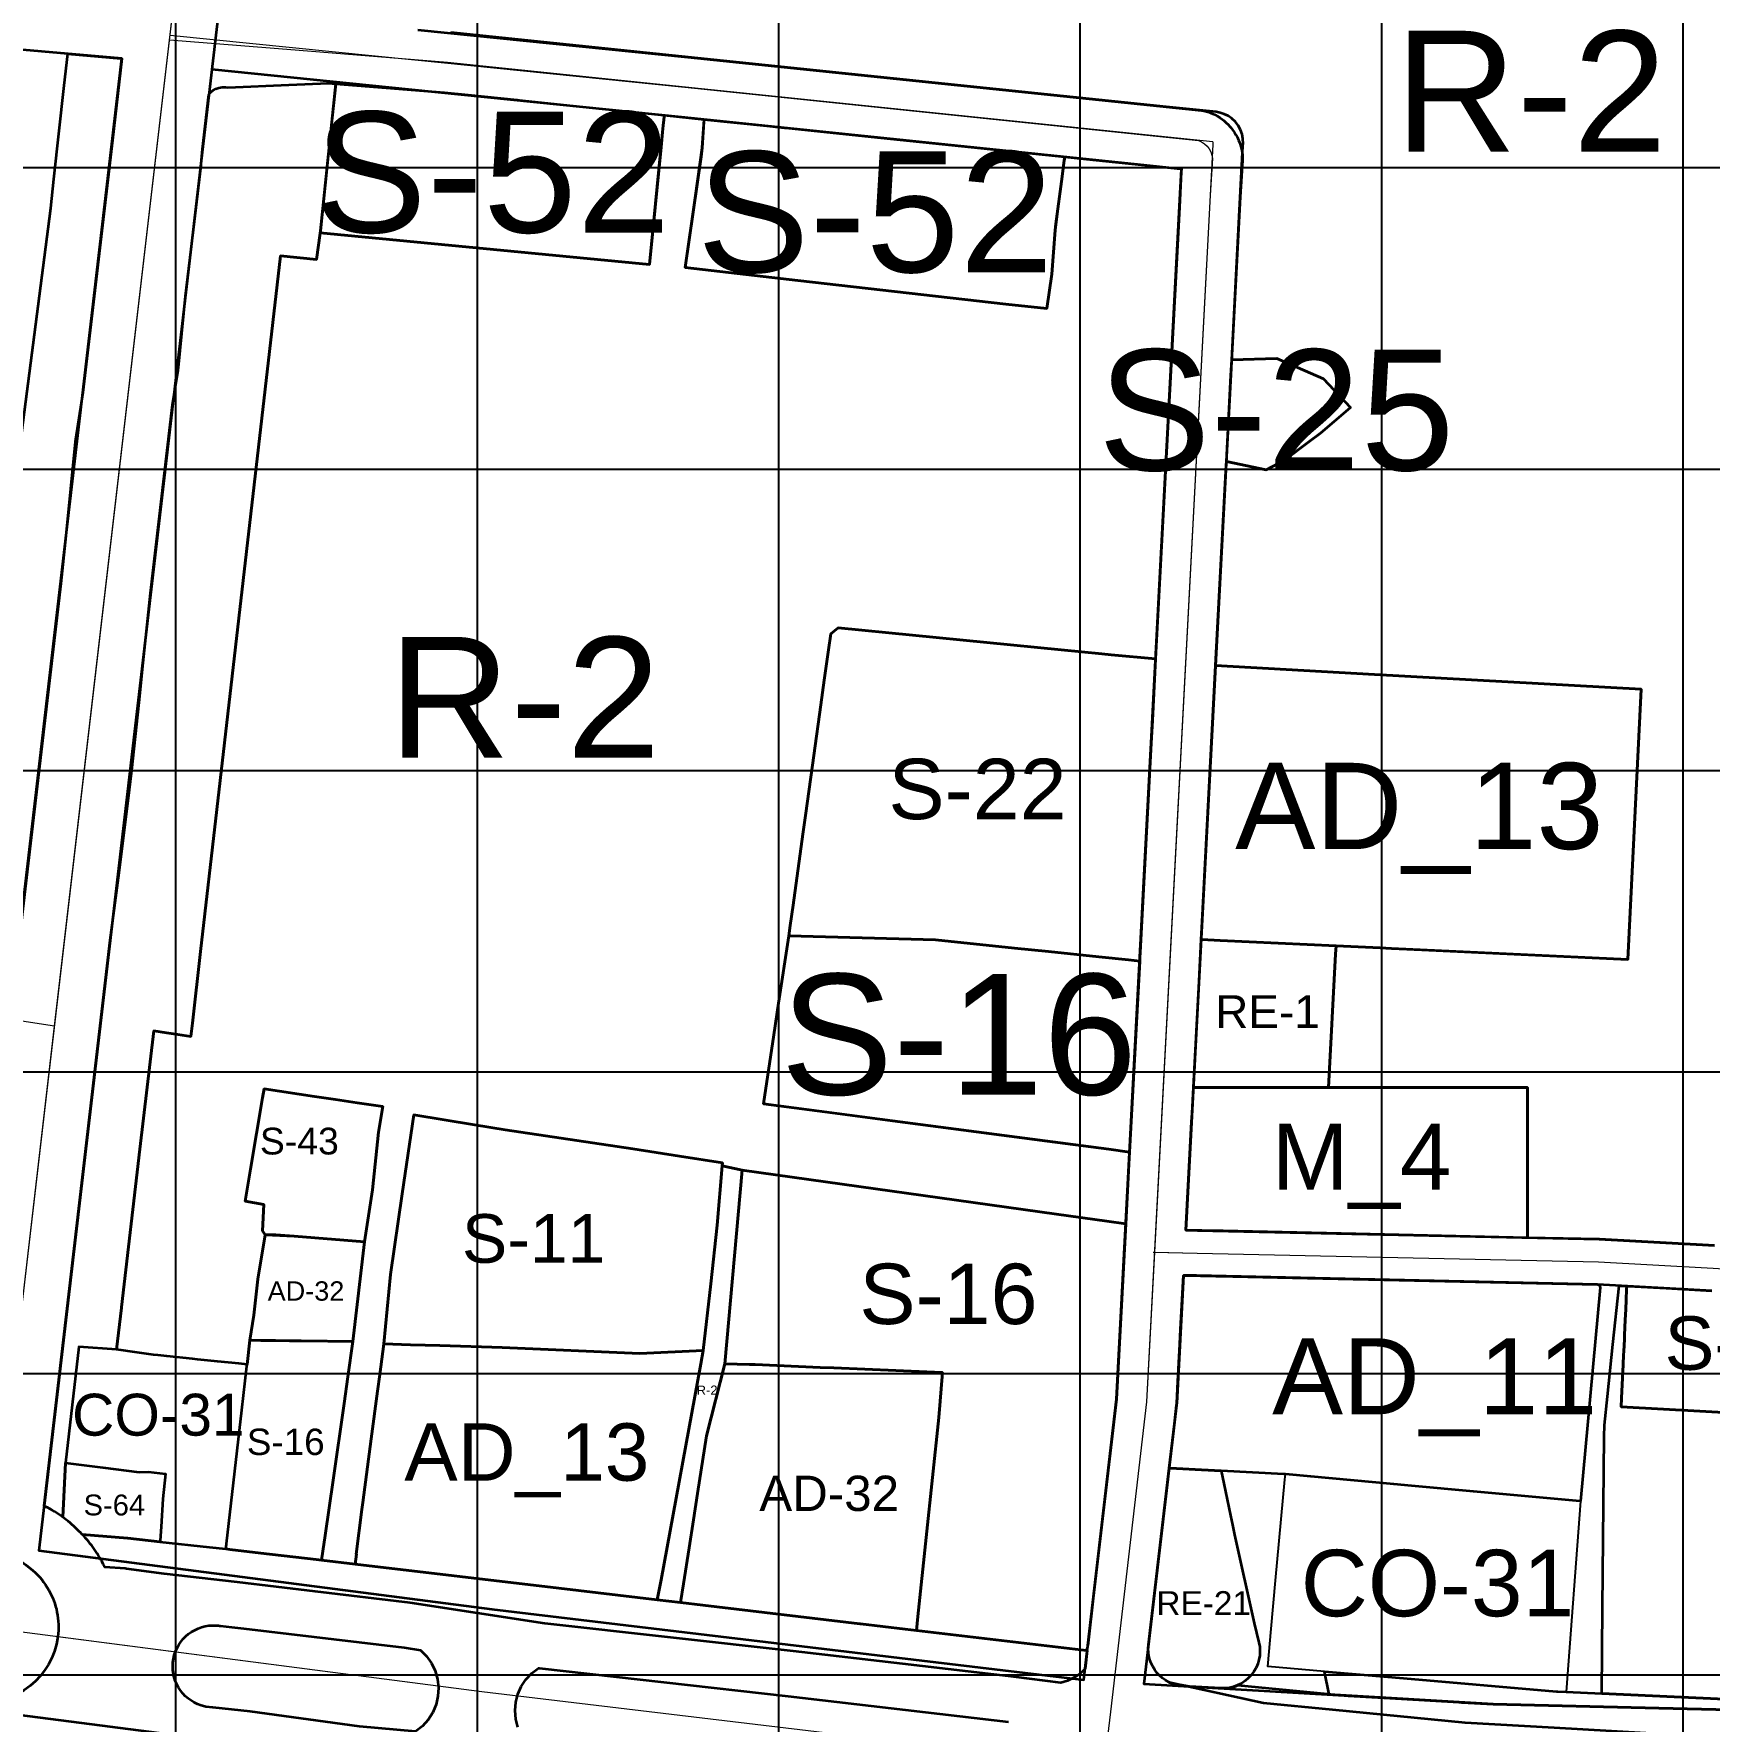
# Model space of a CAD drawing. Header units: millimetres. Extents: x 464536 to 476893, y 870501 to 881610.
# Drawn here: x 468753 to 469309, y 877185 to 877744 of the extents above; entities that cross this region are included whole.
import ezdxf
from ezdxf.enums import TextEntityAlignment as Align

# ---------------------------------------------------------------- set-up
doc = ezdxf.new("R2010")
doc.units = ezdxf.units.MM
for name, color, linetype, lineweight in [('Administration', 16, 'Continuous', 35), ('Center_1', 7, 'Continuous', 5), ('Land Use Code', 7, 'Continuous', 35), ('Manufacturing and storage', 212, 'Continuous', 35), ('Mixed use', 30, 'Continuous', 35), ('Proposed Road Net work', 7, 'Continuous', 35), ('Recreational _ Environmental', 84, 'Continuous', 35), ('Services', 170, 'Continuous', 35)]:
    doc.layers.add(name, color=color, linetype=linetype, lineweight=lineweight)
doc.layers.add('Commerce_ Business _ Trade', color=10, linetype='Continuous')
doc.layers.add('Grid1', color=7, linetype='Continuous')
doc.styles.add('Arial', font='arial.ttf')

msp = doc.modelspace()

# ---------------------------------------------------------------- linework, layer by layer
at = {"layer": 'Administration'}
for points in [[(469286, 877527), (469281.61, 877437.29), (469203.2, 877440.98), (469199.47, 877441.16), (469184.85, 877441.84), (469146.39, 877443.65), (469140.26, 877443.94), (469140.09, 877443.95), (469140.3, 877447.81), (469144.88, 877534.79), (469197.6, 877531.88)], [(468858.71, 877310.57), (468824.51, 877311.03), (468825.86, 877319.31), (468827.13, 877331.27), (468829.56, 877345.98), (468839.19, 877345.5), (468862.58, 877343.65)], [(469272.4, 877328.51), (469265.88, 877257.6), (469264.5, 877257.73), (469230.42, 877260.85), (469209.91, 877262.73), (469203.97, 877263.27), (469176.43, 877265.79), (469168.05, 877266.56), (469167.53, 877266.58), (469157.09, 877267.14), (469146.77, 877267.7), (469140.2, 877268.05), (469131.95, 877268.49), (469129.49, 877268.62), (469131.22, 877283.35), (469131.94, 877289.48), (469131.99, 877290.12), (469132.37, 877297.36), (469133.02, 877309.69), (469133.28, 877314.7), (469134.22, 877332.51), (469134.22, 877332.55), (469134.73, 877332.54), (469134.73, 877332.5), (469144.9, 877332.31), (469145.63, 877332.3), (469175.31, 877331.64), (469271.56, 877329.51), (469272.14, 877329.48)], [(468908.21, 877308.67), (468953.85, 877306.68), (468974.88, 877307.61), (468974.08, 877303.23), (468960.91, 877231.5), (468959.67, 877224.91), (468927.01, 877228.77), (468859.49, 877236.74), (468859.89, 877240.02), (468859.75, 877240.03), (468861.69, 877254.84), (468862.01, 877257.25), (468864.78, 877278.32), (468866.85, 877294.09), (468867.59, 877299.71), (468868.91, 877309.79), (468877.78, 877309.54), (468887.51, 877309.26)], [(469046.14, 877219.37), (469045.65, 877214.77), (469041.92, 877215.21), (469027.05, 877216.96), (469026.84, 877216.99), (468974.76, 877223.13), (468967.38, 877224), (468968.34, 877230.2), (468970.19, 877242.16), (468971.63, 877251.51), (468972.98, 877260.24), (468975.94, 877279.34), (468982.02, 877303.23), (468982.02, 877303.23), (468990.28, 877303.02), (468992.14, 877302.94), (469013.65, 877302.03), (469018.27, 877301.83), (469049.05, 877300.53), (469054.24, 877300.31), (469053.09, 877285.4), (469048.89, 877245.55)]]:
    msp.add_lwpolyline(points, close=True, dxfattribs=at)
at = {"layer": 'Center_1'}
for points in [[(468338.53, 873812.61), (468355.57, 873957.46), (468418.11, 874496.91), (468508.07, 875263.41), (468569.72, 875800.91), (468575.14, 875846.29), (468658.62, 876548.76), (468816.44, 877901.18), (468829.93, 878009.79), (468852.69, 878214.98), (468863.4, 878307.32), (468873.19, 878383.78), (468885.1, 878491.33), (468895.15, 878573.22), (468896.87, 878586.59), (468907.19, 878673.63), (469113.1, 880420.36), (469144.93, 880700.96), (469219, 881312.44)], [(468798.09, 877743.93), (468879.23, 877735.73), (468968.76, 877726.69), (469122.11, 877710.76), (469139.18, 877708.96), (469140.24, 877708.51), (469141.2, 877707.88), (469142.05, 877707.1), (469142.75, 877706.19), (469143.29, 877705.17), (469143.66, 877704.08), (469143.84, 877702.95), (469143.08, 877690.85), (469122, 877290.64), (469109.96, 877187.8), (469107.92, 877170.32)], [(468759.73, 877415.19), (468737.3, 877418.66), (468711.26, 877422.68), (468638.88, 877442.22), (468477.55, 877497.39), (468446.87, 877507.1), (468436.02, 877510.53), (468397.68, 877522.66), (468378.49, 877528.73), (468377.65, 877529), (468352, 877537.11), (468329.92, 877544.1), (468290.49, 877556.57), (468220.86, 877578.6), (468202.56, 877584.39), (468196.85, 877586.2), (468195.1, 877586.75), (468195.07, 877586.76), (468191.1, 877588.02), (468185.4, 877589.82), (468185.37, 877589.83)], [(469124.21, 877340.28), (469138.75, 877339.95), (469271.84, 877337.01), (469309.95, 877334.91), (469332.91, 877333.51), (469341.68, 877333.17), (469356.37, 877332.62), (469407.56, 877331.61), (469468.84, 877331.23), (469504.23, 877337.17), (469516.73, 877337.66), (469540.27, 877338.57), (469560.24, 877339.35), (469600.72, 877340.64), (469644.18, 877342.02), (469652.7, 877342.37), (469679.02, 877343.45)], [(468736.01, 877215.92), (468901.43, 877194.57), (469100.4, 877170.76), (469235.86, 877162.82), (469437.48, 877158.06), (469594.11, 877155.67), (469780.91, 877153.29)]]:
    msp.add_lwpolyline(points, dxfattribs=at)
for points in [[(468797.9, 877742.29, 0), (468816.44, 877901.18, 0), (468829.93, 878009.79, 0), (468852.69, 878214.98, 0), (468856.68, 878249.4, 0)], [(468759.73, 877415.19, 0), (468797.9, 877742.29, 0)], [(468797.9, 877742.29, 0), (468797.71, 877742.3, 0)], [(469144.01, 877708.49, 0), (468890.03, 877734.86, 0), (468836.79, 877739.15, 0), (468797.9, 877742.29, 0)], [(469144.01, 877708.49, 0), (469143.97, 877707.6, 0), (469124.62, 877340.27, 0)], [(468759.73, 877415.19, 0), (468737.3, 877418.66, 0), (468711.26, 877422.68, 0), (468659.04, 877436.78, 0)], [(468739.36, 877240.69, 0), (468759.73, 877415.19, 0)], [(469124.62, 877340.27, 0), (469122, 877290.64, 0), (469109.96, 877187.8, 0), (469107.92, 877170.32, 0)], [(469124.21, 877340.28, 0), (469124.62, 877340.27, 0)], [(469124.62, 877340.27, 0), (469138.75, 877339.95, 0), (469271.84, 877337.01, 0), (469309.95, 877334.91, 0), (469332.91, 877333.51, 0), (469341.68, 877333.17, 0), (469356.37, 877332.62, 0), (469407.56, 877331.61, 0), (469468.84, 877331.23, 0), (469504.23, 877337.17, 0), (469516.73, 877337.66, 0), (469540.27, 877338.57, 0), (469560.24, 877339.35, 0), (469600.72, 877340.64, 0), (469644.18, 877342.02, 0), (469652.7, 877342.37, 0), (469679.02, 877343.45, 0)], [(468760.81, 877212.72, 0), (468901.43, 877194.57, 0), (469100.4, 877170.76, 0), (469107.92, 877170.32, 0)]]:
    msp.add_polyline3d(points, dxfattribs=at)
at = {"layer": 'Commerce_ Business _ Trade'}
for points in [[(468725.31, 877430.74), (468725.04, 877428.65), (468712.92, 877430.52), (468703.97, 877432.93), (468671.26, 877441.76), (468667.82, 877442.69), (468668.24, 877446.07), (468668.5, 877448.19), (468669.33, 877455.01), (468669.85, 877459.25), (468704.51, 877742.87), (468722.51, 877741.31), (468733.06, 877740.4), (468749.23, 877739.01), (468756.78, 877738.36), (468764.09, 877737.72), (468762.94, 877727.22), (468759.53, 877696.09), (468758.48, 877686.49), (468728.46, 877455.02), (468726.58, 877440.58)], [(468780.32, 877307.91), (468787.09, 877306.95), (468792.51, 877306.18), (468793.95, 877306.03), (468797.02, 877305.71), (468805.5, 877304.84), (468807.1, 877304.68), (468813.83, 877303.98), (468820.82, 877303.26), (468820.85, 877303.26), (468823.58, 877302.98), (468823.52, 877302.43), (468821.83, 877287.78), (468816.73, 877243.55), (468816.71, 877243.38), (468816.53, 877241.8), (468811.09, 877242.39), (468794.7, 877244.19), (468794.72, 877244.55), (468795.04, 877249.1), (468795.68, 877258.37), (468796.52, 877266.75), (468790.85, 877267.36), (468787.81, 877267.28), (468775.76, 877268.79), (468763.33, 877270.34), (468767.83, 877308.88)], [(469265.88, 877257.6), (469261.18, 877194.36), (469258.38, 877194.49), (469257.99, 877194.51), (469207.16, 877198.89), (469194.11, 877200.02), (469180.99, 877201.15), (469162.17, 877202.77), (469163.32, 877215.25), (469164.8, 877231.32), (469167.89, 877264.84), (469168.05, 877266.56), (469176.43, 877265.79), (469203.97, 877263.27), (469209.91, 877262.73), (469230.42, 877260.85), (469264.5, 877257.73)]]:
    msp.add_lwpolyline(points, close=True, dxfattribs=at)
at = {"layer": 'Grid1'}
for p, q in [((468800, 870600), (468800, 881600)), ((468900, 870600), (468900, 881600)), ((469000, 870600), (469000, 881600)), ((469100, 870600), (469100, 881600)), ((469200, 870600), (469200, 881600)), ((469300, 870600), (469300, 881600)), ((464700, 877700), (472600, 877700)), ((464700, 877600), (472600, 877600)), ((464700, 877500), (472600, 877500)), ((464700, 877400), (472600, 877400)), ((464700, 877300), (472600, 877300)), ((464700, 877200), (472600, 877200))]:
    msp.add_line(p, q, dxfattribs=at)
at = {"layer": 'Manufacturing and storage'}
msp.add_lwpolyline([(469137.51, 877394.88), (469139.43, 877394.88), (469165.4, 877394.88), (469176.84, 877394.88), (469248.35, 877394.88), (469248.35, 877367.07), (469248.35, 877363.09), (469248.35, 877345.03), (469191.36, 877346.29), (469147.36, 877347.27), (469140.29, 877347.42), (469135.01, 877347.54), (469136.91, 877383.49), (469137.06, 877386.32)], close=True, dxfattribs=at)
at = {"layer": 'Mixed use'}
for points in [[(469109.51, 877374.35), (469116.35, 877373.44), (469116.14, 877369.4), (469115.1, 877349.62), (469108.77, 877350.51), (469092.1, 877352.84), (468987.78, 877367.44), (468981.17, 877368.93), (468981.25, 877369.92), (468966.98, 877372.13), (468951.56, 877374.52), (468909.17, 877380.87), (468899.08, 877382.52), (468878.91, 877385.81), (468875.02, 877359.62), (468871.11, 877332.81), (468868.91, 877309.79), (468867.59, 877299.71), (468866.85, 877294.09), (468864.78, 877278.32), (468862.01, 877257.25), (468861.69, 877254.84), (468859.75, 877240.03), (468859.89, 877240.02), (468859.49, 877236.74), (468848.28, 877238.06), (468848.71, 877241.09), (468849.45, 877246.23), (468852.1, 877264.63), (468855.76, 877290.06), (468857.02, 877298.87), (468858.71, 877310.57), (468862.58, 877343.65), (468865.16, 877360.86), (468867.15, 877380.04), (468868.63, 877388.61), (468860.16, 877389.77), (468852.92, 877390.85), (468845.99, 877391.89), (468829.25, 877394.39), (468828.72, 877391.41), (468824.75, 877367.73), (468822.97, 877357.2), (468829.16, 877356.09), (468828.68, 877347.36), (468829.56, 877345.98), (468827.13, 877331.27), (468825.86, 877319.31), (468824.51, 877311.03), (468823.58, 877302.98), (468820.85, 877303.26), (468820.82, 877303.26), (468813.83, 877303.98), (468807.1, 877304.68), (468805.5, 877304.84), (468797.02, 877305.71), (468793.95, 877306.03), (468792.51, 877306.18), (468787.09, 877306.95), (468780.32, 877307.91), (468781.94, 877321.82), (468781.95, 877321.95), (468788.06, 877374.39), (468792.63, 877413.6), (468796.84, 877412.98), (468799.21, 877412.64), (468804.92, 877411.8), (468805.43, 877416.24), (468808.15, 877439.94), (468813.57, 877487.03), (468834.69, 877670.75), (468846.6, 877669.52), (468847.81, 877678.21), (468847.82, 877678.29), (468957.09, 877667.84), (468961.63, 877713.93), (468961.91, 877716.84), (468961.96, 877717.34), (468975.17, 877715.97), (468975.12, 877715.13), (468974.6, 877706.52), (468974.17, 877703.51), (468968.94, 877666.81), (469006.34, 877662.56), (469075.29, 877654.73), (469088.9, 877653.2), (469090.58, 877664.62), (469091.64, 877679.18), (469091.92, 877681.35), (469093.75, 877695.38), (469094.66, 877702.37), (469094.81, 877703.54), (469102.06, 877702.79), (469111.65, 877701.8), (469133.21, 877699.56), (469133.53, 877699.52), (469133.48, 877698.57), (469132.86, 877686.9), (469132.19, 877674.22), (469124.97, 877537.03), (469110.25, 877538.36), (469107.15, 877538.66), (469093.64, 877540), (469019.64, 877547.33), (469017.23, 877545.32), (469016.49, 877540), (469015.08, 877529.92), (469013.95, 877521.74), (469011.61, 877504.95), (469008.95, 877485.86), (469007.98, 877478.86), (469004.7, 877455.33), (469003.76, 877448.58), (469003.29, 877445.17), (468999.91, 877422.82), (468998.32, 877412.29), (468994.88, 877389.49), (469020.35, 877386.12), (469037.7, 877383.83), (469088.99, 877377.06)], [(468968.34, 877230.2), (468967.38, 877224), (468959.67, 877224.91), (468960.91, 877231.5), (468974.08, 877303.23), (468974.88, 877307.61), (468977.44, 877329.76), (468979.55, 877349.23), (468981.17, 877368.93), (468987.78, 877367.44), (468982.02, 877303.23), (468975.94, 877279.34), (468972.98, 877260.24), (468971.63, 877251.51), (468970.19, 877242.16)]]:
    msp.add_lwpolyline(points, close=True, dxfattribs=at)
msp.add_polyline3d([(469310.38, 877342.4, 0), (469272.26, 877344.5, 0), (469272.01, 877344.51, 0), (469248.35, 877345.03, 0), (469248.35, 877363.09, 0), (469248.35, 877367.07, 0), (469248.35, 877394.88, 0), (469182.28, 877394.88, 0), (469184.7, 877439.13, 0), (469184.85, 877441.83, 0), (469184.85, 877441.84, 0), (469199.47, 877441.16, 0), (469203.2, 877440.98, 0), (469213.3, 877440.51, 0), (469281.61, 877437.29, 0), (469286, 877527, 0), (469197.6, 877531.88, 0), (469144.88, 877534.79, 0), (469148.39, 877601.4, 0), (469148.44, 877602.5, 0), (469161.63, 877599.74, 0), (469167.71, 877602.91, 0), (469175.75, 877608.98, 0), (469179.62, 877611.91, 0), (469184.25, 877615.8, 0), (469189.67, 877620.37, 0), (469180.68, 877629.9, 0), (469165.2, 877636.66, 0), (469150.22, 877636.26, 0), (469152.84, 877685.9, 0), (469153.95, 877707.05, 0), (469153.95, 877707.07, 0), (469153.95, 877707.1, 0), (469154, 877707.96, 0), (469153.96, 877709.53, 0), (469153.67, 877711.08, 0), (469153.15, 877712.56, 0), (469152.4, 877713.94, 0), (469151.44, 877715.18, 0), (469150.31, 877716.26, 0), (469149.01, 877717.15, 0), (469147.75, 877717.76, 0), (469146.42, 877718.19, 0), (469145.05, 877718.44, 0), (469128.52, 877720.15, 0), (468891.13, 877744.8, 0)], dxfattribs=at)
at = {"layer": 'Proposed Road Net work'}
for points in [[(468831.33, 877899.39, 0), (468756.26, 877256.1, 0)], [(468880.23, 877745.68, 0), (468969.78, 877736.64, 0), (469123.15, 877720.71, 0), (469140.23, 877718.91, 0), (469140.92, 877718.81, 0), (469142.69, 877718.33, 0), (469143.42, 877718.04, 0), (469144.46, 877717.58, 0), (469145.45, 877717.04, 0), (469146.41, 877716.44, 0), (469147.11, 877715.95, 0), (469147.56, 877715.6, 0), (469147.93, 877715.29, 0), (469148.41, 877714.86, 0), (469149.02, 877714.27, 0), (469149.6, 877713.65, 0), (469149.94, 877713.27, 0), (469150.5, 877712.55, 0), (469151.14, 877711.62, 0), (469151.61, 877710.86, 0), (469151.99, 877710.15, 0), (469152.48, 877709.13, 0), (469152.82, 877708.28, 0), (469152.98, 877707.8, 0), (469153.23, 877706.99, 0), (469153.44, 877706.17, 0), (469153.57, 877705.53, 0), (469153.65, 877705.05, 0), (469153.76, 877704.21, 0), (469153.84, 877702.95, 0), (469153.82, 877702.33, 0), (469153.07, 877690.28, 0), (469135.01, 877347.54, 0), (469138.91, 877347.45, 0), (469272.13, 877344.5, 0), (469310.38, 877342.4, 0)], [(469309.51, 877327.42, 0), (469271.56, 877329.51, 0), (469138.58, 877332.46, 0), (469134.22, 877332.55, 0), (469131.99, 877290.12, 0), (469131.94, 877289.48, 0), (469121.12, 877197.09, 0), (469236.99, 877190.3, 0), (469438.01, 877185.55, 0)], [(469309.51, 877327.42, 0), (469271.56, 877329.51, 0), (469138.58, 877332.46, 0), (469134.22, 877332.55, 0), (469131.99, 877290.12, 0), (469131.94, 877289.48, 0), (469121.12, 877197.09, 0), (469236.99, 877190.3, 0), (469438.01, 877185.55, 0)]]:
    msp.add_polyline3d(points, dxfattribs=at)
for points in [[(468704.51, 877742.87, 0), (468668.5, 877448.19, 0), (468667.82, 877442.69, 0), (468712.92, 877430.52, 0), (468738.52, 877426.56, 0), (468745.82, 877425.44, 0), (468782.08, 877736.17, 0)], [(468704.51, 877742.87, 0), (468668.5, 877448.19, 0), (468667.82, 877442.69, 0), (468712.92, 877430.52, 0), (468738.52, 877426.56, 0), (468745.82, 877425.44, 0), (468782.08, 877736.17, 0)], [(468878.22, 877725.78, 0), (468811.86, 877732.49, 0), (468754.53, 877241.26, 0), (468904.82, 877221.86, 0), (469101.13, 877198.36, 0), (469112.03, 877291.49, 0), (469133.1, 877691.43, 0), (469133.6, 877699.5, 0), (469121.07, 877700.82, 0), (468967.74, 877716.74, 0)], [(468898, 877167.28, 0), (468748.15, 877186.62, 0), (468732.9, 877055.89, 0), (468771.93, 877050.14, 0), (468804.32, 877046.36, 0), (468825.97, 877044.07, 0), (468847.21, 877041.7, 0), (468886.01, 877037.05, 0), (468930.67, 877032.58, 0), (469087.24, 877020.74, 0), (469094.18, 877080.99, 0), (469100.52, 877130.94, 0), (469102.06, 877143.11, 0), (469098.79, 877143.3, 0), (469097.13, 877143.45, 0)]]:
    msp.add_polyline3d(points, close=True, dxfattribs=at)
at = {"layer": 'Recreational _ Environmental'}
for points in [[(468730.53, 877471.03), (468758.48, 877686.49), (468759.53, 877696.09), (468762.94, 877727.22), (468764.09, 877737.72), (468781.72, 877736.2), (468782.08, 877736.17), (468778.92, 877709.04), (468769.15, 877625.37), (468766.7, 877609.83), (468766.59, 877609.01), (468763.42, 877577.81), (468761.77, 877562.07), (468748.4, 877447.51)], [(468913.46, 877182.68), (468912.75, 877185.38), (468912.5, 877188.16), (468912.72, 877190.95), (468913.41, 877193.66), (468914.55, 877196.21), (468916.1, 877198.54), (468918.01, 877200.57), (468920.25, 877202.25), (468920.55, 877202.21), (469003.09, 877192.95), (469076.2, 877184.49)]]:
    msp.add_lwpolyline(points, dxfattribs=at)
for points in [[(469139.43, 877394.88), (469137.51, 877394.88), (469139.37, 877430.17), (469140.09, 877443.95), (469140.26, 877443.94), (469146.39, 877443.65), (469184.85, 877441.84), (469184.85, 877441.83), (469184.7, 877439.13), (469182.28, 877394.88), (469176.84, 877394.88), (469165.4, 877394.88)], [(469261.18, 877194.36), (469272.97, 877193.82), (469457.72, 877185.34), (469460.49, 877185.21), (469449.01, 877185.38), (469438.01, 877185.55), (469405.25, 877186.32), (469291.96, 877189), (469236.99, 877190.3), (469182.57, 877193.49), (469180.99, 877201.15), (469194.11, 877200.02), (469207.16, 877198.89), (469257.99, 877194.51), (469258.38, 877194.49)]]:
    msp.add_lwpolyline(points, close=True, dxfattribs=at)
for points in [[(469146.58, 877195.6), (469134.13, 877196.33, -0.430618), (469122.63, 877210.01), (469122.63, 877210.04), (469129.49, 877268.62), (469131.95, 877268.49), (469140.2, 877268.05), (469146.77, 877267.7), (469147.63, 877263.51), (469149.8, 877252.92), (469150.44, 877249.8), (469151.18, 877246.44), (469157.71, 877217.18), (469159.26, 877210.76), (469159.26, 877210.73, -0.502857)], [(468743.11, 877239.89, -0.07915), (468750.2, 877236.5), (468752.57, 877234.65, -0.084119), (468757.81, 877228.15, -0.078755), (468760.53, 877220.81, -0.081543), (468760.81, 877212.72, -0.405335), (468733.57, 877191.04, -0.412185), (468711.12, 877218.19, -0.387799), (468736.01, 877240.92, -0.033612), (468739.36, 877240.69, -0.038346)], [(468808.39, 877189.85, -0.885754), (468813.45, 877216.42, -0.023523), (468814.72, 877216.28), (468818.52, 877215.84), (468822.47, 877215.37), (468875.66, 877209.11), (468881.12, 877208.27), (468883.14, 877206.25), (468884.78, 877203.92), (468886.01, 877201.35), (468886.79, 877198.61), (468887.1, 877195.78), (468886.92, 877192.94), (468886.28, 877190.16), (468885.18, 877187.54), (468883.65, 877185.13), (468881.74, 877183.02), (468879.5, 877181.26), (468860.84, 877182.86), (468824.59, 877187.86), (468812.19, 877189.21), (468809.94, 877189.46, -0.02947)]]:
    msp.add_lwpolyline(points, format="xyb", close=True, dxfattribs=at)
msp.add_lwpolyline([(469375.33, 877179.06), (469297.1, 877180.12), (469257.18, 877182.45), (469227.68, 877184.17), (469183.6, 877188.46), (469160.74, 877190.68), (469129.52, 877197.52), (469136.64, 877196.18), (469146.58, 877195.6, 0.118445), (469152.24, 877196.61), (469188.9, 877193.12), (469226.18, 877190.93), (469226.53, 877190.91), (469236.99, 877190.3), (469291.96, 877189), (469405.25, 877186.32)], format="xyb", dxfattribs=at)
for points in [[(468852.98, 877727.82, 0), (468851.06, 877709.28, 0), (468847.92, 877678.97, 0), (468847.82, 877678.29, 0), (468847.81, 877678.21, 0), (468846.6, 877669.52, 0), (468834.69, 877670.75, 0), (468813.57, 877487.03, 0), (468808.15, 877439.94, 0), (468805.43, 877416.24, 0), (468804.92, 877411.8, 0), (468799.21, 877412.64, 0), (468796.84, 877412.98, 0), (468792.63, 877413.6, 0), (468788.06, 877374.39, 0), (468781.95, 877321.95, 0), (468781.94, 877321.82, 0), (468780.32, 877307.91, 0), (468767.83, 877308.88, 0), (468763.33, 877270.34, 0), (468762.46, 877252.32, 0), (468762.33, 877252.42, 0), (468761.68, 877252.88, 0), (468761.01, 877253.33, 0), (468760.34, 877253.77, 0), (468759.66, 877254.2, 0), (468758.97, 877254.62, 0), (468758.41, 877254.95, 0), (468758.13, 877255.11, 0), (468757.58, 877255.41, 0), (468756.87, 877255.79, 0), (468756.26, 877256.1, 0), (468758.59, 877276.07, 0), (468778.16, 877443.77, 0), (468781.18, 877466.14, 0), (468784.09, 877489.98, 0), (468785.31, 877499.95, 0), (468787.76, 877522.61, 0), (468789.16, 877535.67, 0), (468791.58, 877558.78, 0), (468798.88, 877621.29, 0), (468800.7, 877632.8, 0), (468800.81, 877633.65, 0), (468803.17, 877657.33, 0), (468806.12, 877682.14, 0), (468808.32, 877700.71, 0), (468808.37, 877701.23, 0), (468808.77, 877706.06, 0), (468810.89, 877724.19, 0), (468811.43, 877724.85, 0), (468812.27, 877725.55, 0), (468813.21, 877726.11, 0), (468814.24, 877726.49, 0), (468815.31, 877726.69, 0), (468816.41, 877726.7, 0), (468817.22, 877726.56, 0), (468837.43, 877727.44, 0), (468850.56, 877728.01, 0)], [(469095.7, 877198.05, 0), (469093.49, 877197.43, 0), (469077.99, 877199.38, 0), (469040.97, 877203.67, 0), (469004.79, 877207.85, 0), (468922.37, 877217.1, 0), (468877.68, 877223.97, 0), (468846.21, 877227.68, 0), (468820.26, 877230.74, 0), (468796.12, 877233.51, 0), (468783.63, 877235.22, 0), (468783.2, 877235.26, 0), (468776.38, 877235.8, 0), (468776.25, 877236.06, 0), (468775.89, 877236.78, 0), (468775.51, 877237.48, 0), (468775.2, 877238.03, 0), (468775.04, 877238.32, 0), (468774.71, 877238.88, 0), (468774.3, 877239.57, 0), (468773.87, 877240.25, 0), (468773.43, 877240.92, 0), (468772.98, 877241.58, 0), (468772.51, 877242.24, 0), (468772.04, 877242.89, 0), (468771.55, 877243.52, 0), (468771.05, 877244.15, 0), (468770.53, 877244.79, 0), (468770.02, 877245.39, 0), (468769.49, 877245.99, 0), (468768.95, 877246.58, 0), (468768.9, 877246.63, 0), (468783.88, 877245.42, 0), (468784, 877245.36, 0), (468794.68, 877244.19, 0), (468794.7, 877244.19, 0), (468811.09, 877242.39, 0), (468816.53, 877241.8, 0), (468817.85, 877241.65, 0), (468828.11, 877240.44, 0), (468846.46, 877238.27, 0), (468847.38, 877238.17, 0), (468848.28, 877238.06, 0), (468859.49, 877236.74, 0), (468927.01, 877228.77, 0), (468959.67, 877224.91, 0), (468967.38, 877224, 0), (468974.76, 877223.13, 0), (469026.84, 877216.99, 0), (469027.05, 877216.96, 0), (469041.92, 877215.21, 0), (469045.65, 877214.77, 0), (469102, 877208.11, 0), (469102.27, 877208.08, 0), (469101.56, 877202.04, 0), (469101.4, 877201.84, 0), (469099.71, 877200.28, 0), (469097.79, 877199.01, 0)]]:
    msp.add_polyline3d(points, close=True, dxfattribs=at)
at = {"layer": 'Services'}
for points in [[(468889.08, 877724.91), (468889.12, 877724.9), (468896.95, 877724.09), (468913.16, 877722.41), (468913.8, 877722.34), (468931.8, 877720.47), (468941.43, 877719.47), (468951.3, 877718.45), (468961.95, 877717.34), (468961.96, 877717.34), (468961.91, 877716.84), (468961.53, 877712.94), (468960.92, 877706.73), (468957.09, 877667.84), (468847.82, 877678.29), (468847.92, 877678.97), (468852.98, 877727.82), (468869.71, 877726.47)], [(468972.35, 877690.74), (468974.6, 877706.52), (468975.17, 877715.97), (468996.01, 877713.8), (468999.83, 877713.41), (469001.87, 877713.19), (469002.05, 877713.18), (469002.3, 877713.15), (469030.62, 877710.21), (469066.96, 877706.44), (469094.81, 877703.54), (469094.66, 877702.37), (469093.75, 877695.38), (469092.56, 877686.28), (469091.64, 877679.18), (469090.58, 877664.62), (469088.9, 877653.2), (469075.29, 877654.73), (469006.34, 877662.56), (468968.94, 877666.81)], [(469175.75, 877608.98), (469167.71, 877602.91), (469161.63, 877599.74), (469148.44, 877602.5), (469148.9, 877611.2), (469149.95, 877631.04), (469150.22, 877636.26), (469165.2, 877636.66), (469180.68, 877629.9), (469189.67, 877620.37), (469184.25, 877615.8), (469179.62, 877611.91)], [(469119.74, 877437.84), (469119.69, 877436.78), (469116.02, 877437.16), (469106.15, 877438.18), (469089.4, 877439.92), (469078.19, 877441.08), (469051.96, 877443.79), (469003.29, 877445.17), (469003.41, 877446.06), (469003.76, 877448.58), (469004.7, 877455.33), (469007.98, 877478.86), (469008.95, 877485.86), (469011.61, 877504.95), (469013.95, 877521.74), (469015.08, 877529.92), (469016.49, 877540), (469017.23, 877545.32), (469019.64, 877547.33), (469093.64, 877540), (469107.15, 877538.66), (469110.25, 877538.36), (469124.97, 877537.03), (469123.89, 877516.56), (469123.49, 877509.04), (469119.84, 877439.61)], [(469119.69, 877436.78), (469116.35, 877373.44), (469109.51, 877374.35), (469037.7, 877383.83), (468994.88, 877389.49), (468998.32, 877412.29), (468999.91, 877422.82), (469003.29, 877445.17), (469051.96, 877443.79), (469078.19, 877441.08), (469089.4, 877439.92), (469106.15, 877438.18), (469116.02, 877437.16)], [(468839.19, 877345.5), (468833.16, 877345.98), (468829.56, 877345.98), (468828.68, 877347.36), (468829.16, 877356.09), (468822.97, 877357.2), (468824.75, 877367.73), (468828.72, 877391.41), (468829.25, 877394.39), (468845.99, 877391.89), (468852.92, 877390.85), (468860.16, 877389.77), (468868.63, 877388.61), (468867.15, 877380.04), (468865.16, 877360.86), (468862.58, 877343.65)], [(468981.17, 877368.93), (468979.55, 877349.23), (468977.44, 877329.76), (468974.88, 877307.61), (468953.85, 877306.68), (468908.21, 877308.67), (468887.51, 877309.26), (468877.78, 877309.54), (468868.91, 877309.79), (468871.11, 877332.81), (468875.02, 877359.62), (468878.91, 877385.81), (468899.08, 877382.52), (468909.17, 877380.87), (468951.56, 877374.52), (468966.98, 877372.13), (468981.25, 877369.92)], [(468858.71, 877310.57), (468857.02, 877298.87), (468855.76, 877290.06), (468852.1, 877264.63), (468849.45, 877246.23), (468848.71, 877241.09), (468848.28, 877238.06), (468847.38, 877238.17), (468846.46, 877238.27), (468828.11, 877240.44), (468817.85, 877241.65), (468816.53, 877241.8), (468816.71, 877243.38), (468816.73, 877243.55), (468821.83, 877287.78), (468823.52, 877302.43), (468823.58, 877302.98), (468824.51, 877311.03), (468828.11, 877310.98), (468837.61, 877310.83), (468842.13, 877310.78)], [(468775.76, 877268.79), (468787.81, 877267.28), (468790.85, 877267.36), (468796.52, 877266.75), (468795.68, 877258.37), (468795.04, 877249.1), (468794.72, 877244.55), (468794.7, 877244.19), (468794.68, 877244.19), (468784, 877245.36), (468783.88, 877245.42), (468768.9, 877246.63), (468768.39, 877247.16), (468767.83, 877247.74), (468767.26, 877248.3), (468766.68, 877248.85), (468766.08, 877249.4), (468765.48, 877249.93), (468764.88, 877250.44), (468764.25, 877250.96), (468763.62, 877251.46), (468762.98, 877251.94), (468762.46, 877252.32), (468763.33, 877270.34)]]:
    msp.add_lwpolyline(points, close=True, dxfattribs=at)
msp.add_lwpolyline([(469102, 877208.11), (469045.65, 877214.77), (469046.14, 877219.37), (469048.89, 877245.55), (469053.09, 877285.4), (469054.24, 877300.31), (469049.05, 877300.53), (469018.27, 877301.83), (469013.65, 877302.03), (468992.14, 877302.94), (468990.28, 877303.02), (468982.02, 877303.23), (468982.02, 877303.23), (468987.78, 877367.44), (469092.1, 877352.84), (469108.77, 877350.51), (469115.1, 877349.62), (469114.22, 877332.91), (469112.03, 877291.49), (469104.3, 877225.42), (469102.56, 877210.61), (469102.56, 877210.58, -0.051597)], format="xyb", close=True, dxfattribs=at)
for points in [[(469457.72, 877185.34), (469272.97, 877193.82), (469273.19, 877222.36), (469273.79, 877279.09), (469273.83, 877282.88), (469274.84, 877292.31), (469276.68, 877309.58), (469278.77, 877329.12), (469279.41, 877329.08), (469281.25, 877328.98), (469281.21, 877327.99), (469281.05, 877324.44), (469280.91, 877321.2), (469280.76, 877317.78), (469280.54, 877312.7), (469280.51, 877311.99), (469280.48, 877311.37), (469280.28, 877307.29), (469280.23, 877306.18), (469280.07, 877302.94), (469279.53, 877291.84), (469279.39, 877288.91), (469305.48, 877287.48), (469337.51, 877285.72)], [(469337.51, 877285.72), (469305.48, 877287.48), (469279.39, 877288.91), (469279.53, 877291.84), (469280.07, 877302.94), (469280.23, 877306.18), (469280.28, 877307.29), (469280.48, 877311.37), (469280.51, 877311.99), (469280.54, 877312.7), (469280.76, 877317.78), (469280.91, 877321.2), (469281.05, 877324.44), (469281.21, 877327.99), (469281.25, 877328.98), (469281.9, 877328.94), (469294.3, 877328.26), (469305.77, 877327.63), (469309.51, 877327.42)]]:
    msp.add_lwpolyline(points, dxfattribs=at)

# ---------------------------------------------------------------- texts
at = {"layer": 'Land Use Code', "color": 7, "true_color": 0xffffff, "style": 'Arial'}
for s, height, p in [('R-2', 40.076, (469249.46, 877693.27)), ('S-52', 40.076, (468904.97, 877666.42)), ('S-52', 40.076, (469031.94, 877653.27)), ('S-25', 40.076, (469165, 877587.54)), ('R-2', 40.076, (468915.62, 877492.2)), ('S-22', 20.038, (469065.89, 877477.85)), ('AD_13', 28.612, (469212.45, 877465.36)), ('S-16', 40.076, (469059.68, 877380.43)), ('RE-1', 10.907, (469162.09, 877411.3)), ('S-43', 8.876, (468840.93, 877369.98)), ('M_4', 21.902, (469193.29, 877354.36)), ('S-11', 16.134, (468918.66, 877331.88)), ('S-16', 20.038, (469056.24, 877310.38)), ('AD-32', 6.424, (468843.13, 877322.22)), ('S-52', 17.725, (469319.97, 877295.91)), ('AD_11', 25.251, (469217.55, 877278.88)), ('R-2', 3.065, (468976.19, 877292.01)), ('CO-31', 13.91, (468794.14, 877275.2)), ('S-16', 8.751, (468836.41, 877270.33)), ('AD_13', 19.035, (468916.38, 877258.72)), ('AD-32', 11.71, (469016.69, 877250.88)), ('S-64', 6.914, (468779.55, 877250.85)), ('CO-31', 22.052, (469218.48, 877212.85)), ('RE-21', 7.919, (469140.91, 877217.5))]:
    msp.add_text(s, height=height, dxfattribs=at).set_placement(p, align=Align.BOTTOM_CENTER)

doc.saveas('drawing.dxf')
